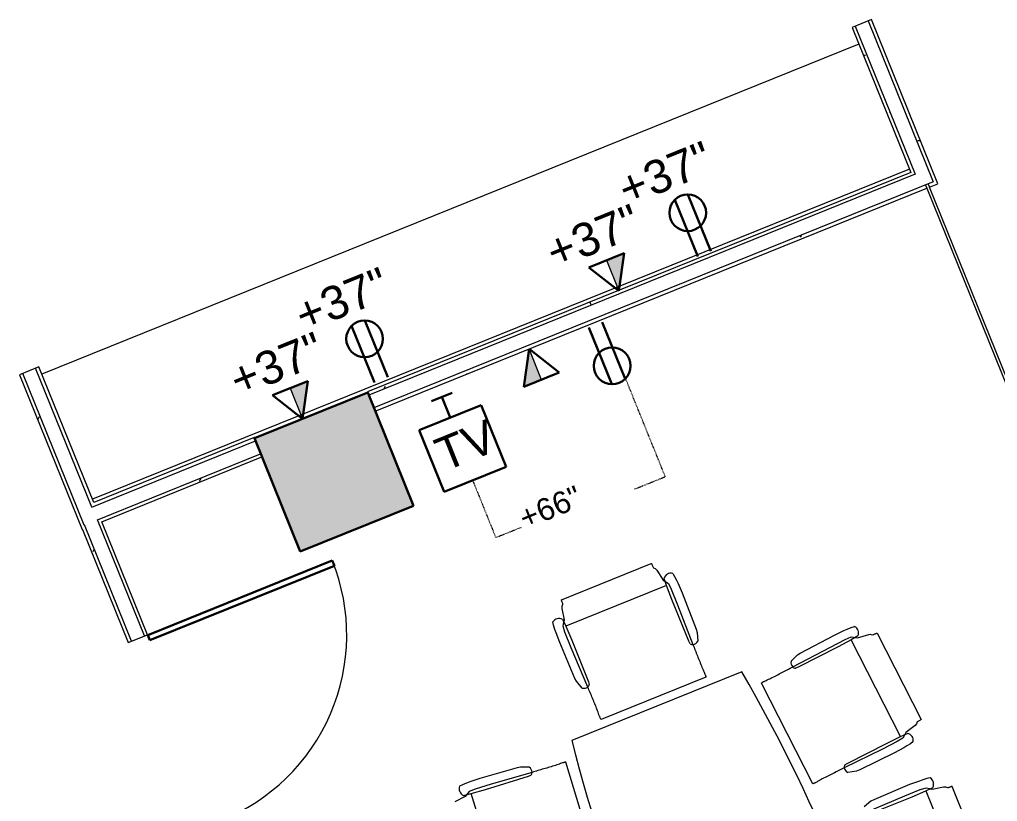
# Model space of a CAD drawing. Header units: inches. Extents: x -285 to 3116, y -17387 to -14851.
# Drawn here: x 1410.2 to 1586.2, y -15883.4 to -15742.7 of the extents above; entities that cross this region are included whole.
import ezdxf

# ---------------------------------------------------------------- set-up
doc = ezdxf.new("R2010")
doc.units = ezdxf.units.IN
doc.header["$MEASUREMENT"] = 0
doc.linetypes.add('Dash', pattern=[0.25, 0.125, -0.125])
doc.linetypes.add('Dash 1_16_', pattern=[0.125, 0.0625, -0.0625])
for name, color, linetype, lineweight in [('A-Anno-Note', 90, 'Continuous', 60), ('A-DETL', 90, 'Continuous', 9), ('A-DOOR', 31, 'Continuous', 18), ('A-WALL', 113, 'Continuous', 18), ('A-WALL-PATT', 111, 'Continuous', 18), ('G-ANNO-TEXT', 231, 'Continuous', 9), ('I-FURN', 30, 'Continuous', 9), ('I-FURN-PNLS', 30, 'Dash', 9), ('I-WALL', 2, 'Continuous', 18), ('Q-CASE', 31, 'Continuous', 18), ('S-COLS', 52, 'Continuous', 18)]:
    doc.layers.add(name, color=color, linetype=linetype, lineweight=lineweight)
doc.styles.add('Swis721 Lt BT', font='swissl.ttf', dxfattribs={"height": 6})
doc.styles.add('Swis721 Lt BT_1', font='swissl.ttf', dxfattribs={"height": 4})
pattern_1 = [(0, (0, 0), (20.48, 5.12), [0.845, -14.515, 0.845, -14.515, -81.92]), (0, (0, 0), (20.48, 5.12), [-30.72, 0.845, -29.875, 0.845, -14.515, -35.84]), (0, (0, 0), (20.48, 5.12), [-76.8, 0.845, -9.395, 0.845, -24.755]), (120, (7.68, 2.56), (-14.67405, 15.1762003), [0.845, -14.515, 0.845, -14.515, -81.92]), (120, (7.68, 2.56), (-14.67405, 15.1762003), [-30.72, 0.845, -29.875, 0.845, -14.515, -35.84]), (120, (7.68, 2.56), (-14.67405, 15.1762003), [-76.8, 0.845, -9.395, 0.845, -24.755]), (240, (10.24, 12.8), (-5.80595, -20.2962003), [0.845, -14.515, 0.845, -14.515, -81.92]), (240, (10.24, 12.8), (-5.80595, -20.2962003), [-30.72, 0.845, -29.875, 0.845, -14.515, -35.84]), (240, (10.24, 12.8), (-5.80595, -20.2962003), [-76.8, 0.845, -9.395, 0.845, -24.755])]

# ---------------------------------------------------------------- blocks, each defined once
blk = doc.blocks.new('Concrete-Rectangular-Column - 1_10_-4868861-FIRST FLOOR POWER _ SIGNAL')
at = {"layer": 'S-COLS', "lineweight": 9}
blk.add_hatch(color=7, dxfattribs=at).paths.add_polyline_path([(-11, -11), (11, -11), (11, 11), (-11, 11)], flags=0)
at = {"layer": 'S-COLS', "color": 8, "lineweight": 30}
for p, q in [((11, 11), (-11, 11)), ((-11, 11), (-11, -11)), ((11, -11), (11, 11)), ((-11, -11), (11, -11))]:
    blk.add_line(p, q, dxfattribs=at)
blk = doc.blocks.new('F - CONF TABLE _CURVED -8 CHAIRS_ - F - CONF TABLE _CURVED -8 CHAIRS_-5165346-FIRST FLOOR POWER _ SIGNAL')
at = {"layer": 'I-FURN'}
for p, q in [((-39.32, 41.68), (-21.96, 43.2)), ((-21.83, 42.36), (-21.55, 42.12)), ((-9.14, 42.36), (-9.54, 40.3)), ((-8.99, 42.74), (-9.14, 42.36)), ((-8.74, 43), (-8.99, 42.74)), ((8.75, 43.85), (-8.68, 43.85)), ((-39.6, 40.4), (-39.53, 40.55)), ((-39.53, 40.55), (-39.3, 40.83)), ((-21.55, 42.12), (-21.37, 41.76)), ((-21.37, 41.76), (-20.79, 39.74)), ((-11.59, 40.74), (-11.7, 40.13)), ((-9.79, 40.3), (-9.81, 40.52)), ((-39.87, 38.07), (-39.65, 40.16)), ((-39.65, 40.16), (-39.6, 40.4)), ((-20.79, 39.74), (-20.53, 39.42)), ((-20.54, 39.76), (-20.54, 39.99)), ((-20.51, 38.59), (-20.54, 39.76)), ((-20.53, 39.42), (-20.08, 38.87)), ((-20.08, 38.87), (-19.88, 37.71)), ((-18.79, 40.36), (-18.63, 39.76)), ((-18.63, 39.76), (-18.49, 39)), ((-18.49, 39), (-18.4, 38.36)), ((-11.8, 38.72), (-11.85, 36.86)), ((-11.77, 39.36), (-11.8, 38.72)), ((-11.7, 40.13), (-11.77, 39.36)), ((-10.18, 39.37), (-10.28, 38.2)), ((-9.77, 39.96), (-10.18, 39.37)), ((-9.73, 39.13), (-9.79, 40.3)), ((-9.54, 40.3), (-9.77, 39.96)), ((-9.68, 36.45), (-9.73, 39.13)), ((-9.73, 39.13), (9.79, 39.13)), ((-42.01, 37.72), (-41.95, 38.33)), ((-42.01, 36.94), (-42.01, 37.72)), ((-40.42, 37.09), (-40.07, 37.71)), ((-40.42, 35.91), (-40.42, 37.09)), ((-40.16, 38.27), (-40.12, 38.05)), ((-40.12, 38.05), (-39.95, 36.89)), ((-40.07, 37.71), (-39.87, 38.07)), ((-20.51, 38.59), (-39.95, 36.89)), ((-20.31, 35.92), (-20.51, 38.59)), ((-19.88, 37.71), (-19.61, 34.72)), ((-18.4, 38.36), (-18.19, 36.51)), ((-10.28, 38.2), (-10.28, 35.2)), ((-41.98, 36.3), (-42.01, 36.94)), ((-41.87, 34.44), (-41.98, 36.3)), ((-40.16, 32.92), (-40.42, 35.91)), ((-39.95, 36.89), (-39.68, 34.22)), ((-19.61, 27.86), (-20.31, 35.92)), ((-18.19, 36.51), (-17.68, 29.53)), ((-11.85, 36.86), (-11.75, 29.86)), ((-10.28, 35.2), (-10.17, 27.54)), ((-9.68, 28.36), (-9.68, 36.45)), ((-41.16, 27.47), (-41.87, 34.44)), ((-39.68, 34.22), (-38.97, 26.17)), ((-19.61, 34.72), (-19.05, 27.08)), ((-39.38, 25.3), (-40.16, 32.92)), ((-17.69, 28.93), (-18.05, 27.39)), ((-17.68, 29.53), (-17.69, 28.93)), ((-11.75, 29.86), (-11.69, 29.27)), ((-11.69, 29.27), (-11.2, 27.76)), ((-41.05, 26.89), (-41.16, 27.47)), ((-40.43, 25.43), (-41.05, 26.89)), ((-19.51, 27.37), (-19.61, 27.86)), ((-38.97, 26.17), (-38.98, 25.67)), ((-18.54, 20.77), (-38.8, 19)), ((-63.06, 11.59), (-62.45, 11.7)), ((-62.45, 11.7), (-61.68, 11.77)), ((-61.68, 11.77), (-61.03, 11.8)), ((-61.03, 11.8), (-59.17, 11.85)), ((-59.17, 11.85), (-52.17, 11.75)), ((-52.17, 11.75), (-51.58, 11.69)), ((-51.58, 11.69), (-50.08, 11.2)), ((-65.32, 8.74), (-65.06, 8.99)), ((-65.06, 8.99), (-64.68, 9.14)), ((-64.68, 9.14), (-62.61, 9.54)), ((-62.61, 9.79), (-62.84, 9.81)), ((-61.45, 9.73), (-62.61, 9.79)), ((-62.61, 9.54), (-62.28, 9.77)), ((-62.28, 9.77), (-61.68, 10.18)), ((-61.68, 10.18), (-60.52, 10.28)), ((-58.77, 9.68), (-61.45, 9.73)), ((-61.45, 9.73), (-61.45, -9.79)), ((-60.52, 10.28), (-57.52, 10.28)), ((-50.68, 9.68), (-58.77, 9.68)), ((-57.52, 10.28), (-49.85, 10.17)), ((-50.18, 9.74), (-50.68, 9.68)), ((-43.53, 10.14), (-43.53, -10.2)), ((-66.16, -8.75), (-66.16, 8.68)), ((-65.06, -9.06), (-65.32, -8.8)), ((-64.92, -9.13), (-65.06, -9.06)), ((-64.68, -9.21), (-64.92, -9.13)), ((-62.61, -9.61), (-64.68, -9.21)), ((-62.84, -9.88), (-62.61, -9.86)), ((-62.28, -9.84), (-62.61, -9.61)), ((-62.61, -9.86), (-61.45, -9.79)), ((-61.68, -10.24), (-62.28, -9.84)), ((-60.52, -10.35), (-61.68, -10.24)), ((-61.45, -9.79), (-58.77, -9.75)), ((-57.52, -10.35), (-60.52, -10.35)), ((-58.77, -9.75), (-50.68, -9.75)), ((-49.85, -10.24), (-57.52, -10.35)), ((-50.68, -9.75), (-50.18, -9.81)), ((-62.45, -11.77), (-63.06, -11.66)), ((-61.68, -11.84), (-62.45, -11.77)), ((-61.03, -11.87), (-61.68, -11.84)), ((-59.17, -11.92), (-61.03, -11.87)), ((-52.17, -11.82), (-59.17, -11.92)), ((-51.58, -11.76), (-52.17, -11.82)), ((-50.08, -11.27), (-51.58, -11.76)), ((-18.54, -20.77), (-38.8, -19)), ((-40.43, -25.43), (-41.05, -26.89)), ((-39.38, -25.3), (-40.16, -32.92)), ((-39.68, -34.22), (-38.97, -26.17)), ((-38.97, -26.17), (-38.98, -25.67)), ((-41.16, -27.47), (-41.87, -34.44)), ((-41.05, -26.89), (-41.16, -27.47)), ((-40.16, -32.92), (-40.42, -35.91)), ((-41.87, -34.44), (-41.98, -36.3)), ((-39.95, -36.89), (-39.68, -34.22)), ((-41.98, -36.3), (-42.01, -36.94)), ((-42.01, -36.94), (-42.01, -37.72)), ((-40.42, -35.91), (-40.42, -37.09)), ((-40.12, -38.05), (-39.95, -36.89)), ((-20.51, -38.59), (-39.95, -36.89)), ((-42.01, -37.72), (-41.95, -38.33)), ((-40.42, -37.09), (-40.07, -37.71)), ((-40.16, -38.27), (-40.12, -38.05)), ((-40.07, -37.71), (-39.87, -38.07)), ((-39.87, -38.07), (-39.65, -40.16))]:
    blk.add_line(p, q, dxfattribs=at)
for centre, radius, start, end in [((-19.46, 39.23), 1.32, 59.065, 144.935), ((-10.82, 39.68), 1.32, 40.065, 125.935), ((-41.09, 37.34), 1.32, 45.065, 130.935), ((-18.89, 27.84), 0.781, 217.3218, 258.1534), ((-18.84, 28.18), 1.12, 258.9109, 315.257), ((-39.79, 26.34), 1.12, 234.743, 291.0891), ((-39.68, 26.03), 0.781, 291.8466, 332.6782), ((-61.99, 10.82), 1.32, 144.065, 229.935), ((-50.93, 10.48), 1.12, 343.9109, 40.257), ((-50.6, 10.4), 0.781, 302.3218, 343.1534), ((-61.99, -10.89), 1.32, 130.065, 215.935), ((-50.6, -10.47), 0.781, 16.8466, 57.6782), ((-50.93, -10.55), 1.12, 319.743, 16.0891), ((-39.79, -26.34), 1.12, 68.9109, 125.257), ((-39.68, -26.03), 0.781, 27.3218, 68.1534), ((-41.09, -37.34), 1.32, 229.065, 314.935)]:
    blk.add_arc(centre, radius, start, end, dxfattribs=at)
for points, knots in [([(-21.96, 43.2), (-21.95, 43.19), (-21.95, 43.17), (-21.93, 43.13), (-21.92, 43.04), (-21.88, 42.82), (-21.85, 42.55), (-21.83, 42.36)], [-1, -1, -1, -1, -0.888889, -0.777778, -0.666667, -0.444444, 0, 0, 0, 0]), ([(-8.68, 43.85), (-8.68, 43.84), (-8.69, 43.82), (-8.7, 43.78), (-8.71, 43.71), (-8.71, 43.62), (-8.72, 43.52), (-8.73, 43.37), (-8.73, 43.19), (-8.74, 43.05), (-8.74, 43)], [0, 0, 0, 0, 0.111111, 0.222222, 0.333333, 0.444444, 0.555556, 0.666667, 0.888889, 1, 1, 1, 1]), ([(-39.3, 40.83), (-39.31, 40.88), (-39.32, 41.02), (-39.33, 41.2), (-39.33, 41.35), (-39.34, 41.45), (-39.34, 41.54), (-39.33, 41.61), (-39.33, 41.65), (-39.32, 41.67), (-39.32, 41.68)], [-1, -1, -1, -1, -0.888889, -0.666667, -0.555556, -0.444444, -0.333333, -0.222222, -0.111111, 0, 0, 0, 0]), ([(-18.57, 21.71), (-18.56, 21.6), (-18.54, 21.39), (-18.53, 21.16), (-18.52, 21.02), (-18.52, 20.93), (-18.52, 20.86), (-18.52, 20.81), (-18.53, 20.78), (-18.53, 20.77), (-18.54, 20.77)], [-1, -1, -1, -1, -0.727273, -0.545455, -0.454545, -0.363636, -0.272727, -0.181818, -0.090909, 0, 0, 0, 0]), ([(-38.8, 19), (-38.81, 19), (-38.83, 19.07), (-38.87, 19.37), (-38.91, 19.69), (-38.92, 19.85), (-38.92, 19.93)], [-1, -1, -1, -1, -0.727273, -0.363636, -0.181818, 0, 0, 0, 0]), ([(-44.47, 10.18), (-44.35, 10.18), (-44.14, 10.18), (-43.91, 10.18), (-43.77, 10.17), (-43.69, 10.17), (-43.62, 10.16), (-43.56, 10.15), (-43.53, 10.14), (-43.53, 10.14), (-43.53, 10.14)], [-1, -1, -1, -1, -0.727273, -0.545455, -0.454545, -0.363636, -0.272727, -0.181818, -0.090909, 0, 0, 0, 0]), ([(-66.16, 8.68), (-66.16, 8.68), (-66.14, 8.69), (-66.09, 8.7), (-66, 8.71), (-65.78, 8.73), (-65.51, 8.73), (-65.32, 8.74)], [-1, -1, -1, -1, -0.888889, -0.777778, -0.666667, -0.444444, 0, 0, 0, 0]), ([(-65.32, -8.8), (-65.37, -8.8), (-65.51, -8.8), (-65.69, -8.8), (-65.84, -8.79), (-65.94, -8.78), (-66.03, -8.78), (-66.09, -8.77), (-66.14, -8.76), (-66.16, -8.75), (-66.16, -8.75)], [-1, -1, -1, -1, -0.888889, -0.666667, -0.555556, -0.444444, -0.333333, -0.222222, -0.111111, 0, 0, 0, 0]), ([(-43.53, -10.2), (-43.53, -10.21), (-43.6, -10.23), (-43.9, -10.25), (-44.23, -10.25), (-44.39, -10.25), (-44.47, -10.25)], [-1, -1, -1, -1, -0.727273, -0.363636, -0.181818, 0, 0, 0, 0]), ([(-38.8, -19), (-38.8, -19), (-38.81, -19.01), (-38.82, -19.04), (-38.83, -19.09), (-38.84, -19.16), (-38.86, -19.24), (-38.87, -19.37), (-38.9, -19.61), (-38.92, -19.82), (-38.92, -19.93)], [0, 0, 0, 0, 0.090909, 0.181818, 0.272727, 0.363636, 0.454545, 0.545455, 0.727273, 1, 1, 1, 1])]:
    blk.add_open_spline(points, degree=3, knots=knots, dxfattribs=at)
for points in [[(-19.05, 27.08), (-19, 26.35), (-18.89, 24.89), (-18.77, 23.41), (-18.71, 22.67)], [(-38.96, 20.9), (-39.03, 21.64), (-39.17, 23.11), (-39.31, 24.57), (-39.38, 25.3)], [(-18.71, 22.67), (-18.68, 22.52), (-18.64, 22.2), (-18.6, 21.88), (-18.57, 21.71)], [(-38.92, 19.93), (-38.93, 20.1), (-38.94, 20.42), (-38.96, 20.74), (-38.96, 20.9)], [(-49.85, 10.17), (-49.12, 10.16), (-47.66, 10.15), (-46.18, 10.14), (-45.44, 10.13)], [(-45.44, 10.13), (-45.28, 10.14), (-44.96, 10.16), (-44.63, 10.17), (-44.47, 10.18)], [(-45.44, -10.2), (-46.18, -10.2), (-47.66, -10.21), (-49.12, -10.23), (-49.85, -10.24)], [(-44.47, -10.25), (-44.63, -10.24), (-44.96, -10.23), (-45.28, -10.21), (-45.44, -10.2)], [(-38.96, -20.9), (-39.03, -21.64), (-39.17, -23.11), (-39.31, -24.57), (-39.38, -25.3)], [(-38.92, -19.93), (-38.93, -20.1), (-38.94, -20.42), (-38.96, -20.74), (-38.96, -20.9)]]:
    blk.add_open_spline(points, degree=3, dxfattribs=at)
at = {"layer": 'I-FURN-PNLS', "linetype": 'Continuous'}
blk.add_line((-42, 16.5), (-42, -16.5), dxfattribs=at)
for centre, start, end in [((0, -288.75), 82.1657, 97.8343), ((0, 288.75), 262.1657, 277.8343)]:
    blk.add_arc(centre, 308.13, start, end, dxfattribs=at)
blk = doc.blocks.new('C-Counter Top - ADJ HEIGHT-5165025-FIRST FLOOR POWER _ SIGNAL')
at = {"layer": 'Q-CASE', "lineweight": 9}
for p, q in [((-47.14, -0.75), (111.4, -0.75)), ((-47.13, -25), (111.41, -25))]:
    blk.add_line(p, q, dxfattribs=at)
blk = doc.blocks.new('Single Glass Door - 36_ x 96_-5206687-FIRST FLOOR POWER _ SIGNAL')
at = {"layer": 'A-DOOR', "lineweight": 30}
for p, q in [((16.90625, -1.875), (17.90625, -1.875)), ((16.90625, -37.6875), (16.90625, -1.875)), ((17.90625, -1.875), (17.90625, -37.6875)), ((17.90625, -37.6875), (16.90625, -37.6875))]:
    blk.add_line(p, q, dxfattribs=at)
at = {"layer": 'A-DOOR', "lineweight": 9}
blk.add_arc((17.90625, -1.875), 35.8125, 179.5, 270, dxfattribs=at)

msp = doc.modelspace()

# ---------------------------------------------------------------- hatches: boundary and pattern name
at = {"layer": 'A-Anno-Note', "lineweight": 9}
for points in [[(1518.07, -15791.52), (1519.02, -15784.71), (1515.84, -15786)], [(1500.94, -15808.77), (1504.13, -15807.48), (1501.89, -15801.96)], [(1461.13, -15814.52), (1462.08, -15807.72), (1458.9, -15809)]]:
    msp.add_hatch(color=256, dxfattribs=at).paths.add_polyline_path(points, flags=0)
at = {"layer": 'A-WALL-PATT', "lineweight": 9}
h = msp.add_hatch(dxfattribs=at)
h.set_pattern_fill('FP_1', color=256, style=0, pattern_type=2)
h.set_pattern_definition(pattern_1)
h.paths.add_polyline_path([(1574.63, -15771.9), (1575.21, -15771.67), (1563.49, -15742.69), (1562.91, -15742.92), (1574.53, -15771.67)], flags=0)
h = msp.add_hatch(dxfattribs=at)
h.set_pattern_fill('FP_1', color=256, style=0, pattern_type=2)
h.set_pattern_definition(pattern_1)
h.paths.add_polyline_path([(1570.56, -15770.18), (1571.14, -15769.94), (1560.59, -15743.86), (1560.01, -15744.1), (1570.33, -15769.6)], flags=0)
h = msp.add_hatch(dxfattribs=at)
h.set_pattern_fill('FP_1', color=256, style=0, pattern_type=2)
h.set_pattern_definition(pattern_1)
h.paths.add_polyline_path([(1473.05, -15810.25), (1571.37, -15770.52), (1571.14, -15769.94), (1472.82, -15809.67), (1473.05, -15810.24)], flags=0)
h = msp.add_hatch(dxfattribs=at)
h.set_pattern_fill('FP_1', color=256, style=0, pattern_type=2)
h.set_pattern_definition(pattern_1)
h.paths.add_polyline_path([(1474.22, -15813.14), (1573.47, -15773.05), (1573.24, -15772.47), (1473.99, -15812.56)], flags=0)
h.paths.add_polyline_path([(1573.94, -15772.86), (1575.44, -15772.25), (1575.21, -15771.67), (1573.7, -15772.28), (1573.78, -15772.47)], flags=0)
h = msp.add_hatch(dxfattribs=at)
h.set_pattern_fill('FP_1', color=256, style=0, pattern_type=2)
h.set_pattern_definition(pattern_1)
h.paths.add_polyline_path([(1421.49, -15834.46), (1422.06, -15834.2), (1410.79, -15806.35), (1410.22, -15806.58), (1421.48, -15834.44)], flags=0)
h = msp.add_hatch(dxfattribs=at)
h.set_pattern_fill('FP_1', color=256, style=0, pattern_type=2)
h.set_pattern_definition(pattern_1)
h.paths.add_polyline_path([(1424.45, -15833.27), (1453.82, -15821.38), (1453.59, -15820.81), (1424.23, -15832.71)], flags=0)
h = msp.add_hatch(dxfattribs=at)
h.set_pattern_fill('FP_1', color=256, style=0, pattern_type=2)
h.set_pattern_definition(pattern_1)
h.paths.add_polyline_path([(1476.46, -15970.34), (1477.04, -15970.11), (1443.83, -15887.91), (1443.26, -15888.14), (1476.38, -15970.14)], flags=0)
h.paths.add_polyline_path([(1429.77, -15854.76), (1430.35, -15854.53), (1422.14, -15834.2), (1421.56, -15834.44), (1429.68, -15854.53)], flags=0)

# ---------------------------------------------------------------- linework, layer by layer
at = {"layer": 'A-Anno-Note', "lineweight": 30}
for p, q in [((1534.61, -15784.37), (1530.48, -15774.15)), ((1532.24, -15785.32), (1528.11, -15775.11)), ((1512.65, -15787.29), (1519.02, -15784.71)), ((1518.07, -15791.52), (1519.02, -15784.71)), ((1518.07, -15791.52), (1512.65, -15787.29)), ((1476.47, -15807.05), (1472.34, -15796.83)), ((1515.04, -15797.12), (1519.17, -15807.34)), ((1474.1, -15808), (1469.97, -15797.79)), ((1512.67, -15798.08), (1516.8, -15808.29)), ((1501.89, -15801.96), (1500.94, -15808.77)), ((1501.89, -15801.96), (1507.31, -15806.2)), ((1507.31, -15806.2), (1500.94, -15808.77)), ((1455.71, -15810.29), (1462.08, -15807.72)), ((1461.13, -15814.52), (1462.08, -15807.72)), ((1461.13, -15814.52), (1455.71, -15810.29)), ((1484.35, -15811.34), (1488.06, -15809.84)), ((1486.21, -15810.59), (1487.7, -15814.3)), ((1493.27, -15812.05), (1482.14, -15816.55)), ((1497.76, -15823.18), (1493.27, -15812.05)), ((1482.14, -15816.55), (1486.64, -15827.68)), ((1486.64, -15827.68), (1497.76, -15823.18))]:
    msp.add_line(p, q, dxfattribs=at)
at = {"layer": 'A-Anno-Note', "lineweight": 9}
for p, q in [((1519.02, -15784.71), (1515.84, -15786)), ((1518.07, -15791.52), (1519.02, -15784.71)), ((1515.84, -15786), (1518.07, -15791.52)), ((1501.89, -15801.96), (1500.94, -15808.77)), ((1504.13, -15807.48), (1501.89, -15801.96)), ((1462.08, -15807.72), (1458.9, -15809)), ((1461.13, -15814.52), (1462.08, -15807.72)), ((1500.94, -15808.77), (1504.13, -15807.48)), ((1458.9, -15809), (1461.13, -15814.52))]:
    msp.add_line(p, q, dxfattribs=at)
at = {"layer": 'A-Anno-Note', "lineweight": 30}
for centre in [(1530.44, -15777.45), (1472.3, -15800.13), (1516.85, -15804.99)]:
    msp.add_circle(centre, 3.3, dxfattribs=at)
at = {"layer": 'A-DETL', "linetype": 'Dash 1_16_', "lineweight": 18}
for p, q in [((1526.41, -15824.93), (1518.86, -15806.27)), ((1520.85, -15827.18), (1526.41, -15824.93)), ((1491.78, -15825.68), (1495.9, -15835.88)), ((1495.9, -15835.88), (1500.54, -15834.01))]:
    msp.add_line(p, q, dxfattribs=at)
at = {"layer": 'A-WALL'}
for p, q in [((1562.91, -15742.92), (1574.63, -15771.9)), ((1560.59, -15743.86), (1571.37, -15770.52)), ((1571.37, -15770.52), (1473.05, -15810.25)), ((1574.63, -15771.9), (1473.99, -15812.56)), ((1573.24, -15772.47), (1573.47, -15773.05)), ((1573.7, -15772.28), (1573.94, -15772.86)), ((1423.22, -15830.39), (1413.11, -15805.41)), ((1421.84, -15833.65), (1410.79, -15806.35)), ((1423.22, -15830.39), (1452.65, -15818.49)), ((1424.22, -15832.69), (1453.59, -15820.81)), ((1432.67, -15853.59), (1424.22, -15832.69)), ((1430.35, -15854.53), (1421.9, -15833.62)), ((1422.14, -15834.2), (1422.07, -15834.23))]:
    msp.add_line(p, q, dxfattribs=at)
at = {"layer": 'I-WALL'}
for p, q in [((1563.49, -15742.69), (1560.01, -15744.1)), ((1575.44, -15772.25), (1563.49, -15742.69)), ((1560.01, -15744.1), (1570.56, -15770.18)), ((1570.56, -15770.18), (1472.82, -15809.67)), ((1573.94, -15772.86), (1575.44, -15772.25)), ((1640.16, -15936.78), (1573.94, -15772.86)), ((1474.22, -15813.14), (1573.47, -15773.05)), ((1573.47, -15773.05), (1639.7, -15936.97)), ((1413.69, -15805.18), (1410.22, -15806.58)), ((1423.56, -15829.58), (1413.69, -15805.18)), ((1410.22, -15806.58), (1421.49, -15834.46)), ((1472.82, -15809.67), (1472.86, -15809.78)), ((1452.42, -15817.91), (1423.56, -15829.58)), ((1452.46, -15818.02), (1452.42, -15817.91)), ((1425.03, -15833.03), (1453.82, -15821.38)), ((1421.49, -15834.46), (1421.56, -15834.44)), ((1421.56, -15834.44), (1429.77, -15854.76)), ((1433.25, -15853.36), (1425.03, -15833.03)), ((1429.77, -15854.76), (1433.25, -15853.36))]:
    msp.add_line(p, q, dxfattribs=at)

# ---------------------------------------------------------------- block references
at = {"layer": 'A-DOOR', "rotation": 111.9986077540806}
msp.add_blockref('Single Glass Door - 36_ x 96_-5206687-FIRST FLOOR POWER _ SIGNAL', (1438.25, -15870.75), dxfattribs=at)
at = {"layer": 'I-FURN', "rotation": 292.0254026430686}
msp.add_blockref('F - CONF TABLE _CURVED -8 CHAIRS_ - F - CONF TABLE _CURVED -8 CHAIRS_-5165346-FIRST FLOOR POWER _ SIGNAL', (1540.65, -15905.15), dxfattribs=at)
at = {"layer": 'Q-CASE', "lineweight": 9, "rotation": 201.9992930334178}
msp.add_blockref('C-Counter Top - ADJ HEIGHT-5165025-FIRST FLOOR POWER _ SIGNAL', (1526.9, -15787.95), dxfattribs=at)
at = {"layer": 'S-COLS', "lineweight": 9, "rotation": 111.999293033417}
msp.add_blockref('Concrete-Rectangular-Column - 1_10_-4868861-FIRST FLOOR POWER _ SIGNAL', (1466.79, -15824.1), dxfattribs=at)

# ---------------------------------------------------------------- texts
at = {"layer": 'A-Anno-Note', "lineweight": 9, "char_height": 6, "attachment_point": 1, "rotation": 21.9993, "style": 'Swis721 Lt BT'}
for s, insert, width in [('+37"', (1517.25, -15770.81), 22.22), ('+37"', (1504.3, -15782.13), 22.22), ('+37"', (1459.11, -15793.49), 22.22), ('+37"', (1447.36, -15805.14), 22.22), ('TV', (1484.38, -15818.5), 11.312)]:
    msp.add_mtext(s, dxfattribs=dict(at, insert=insert, width=width))
at = {"layer": 'G-ANNO-TEXT', "color": 7, "insert": (1499.63, -15830.78), "char_height": 4, "width": 15.352, "attachment_point": 1, "rotation": 22.5191, "style": 'Swis721 Lt BT_1'}
msp.add_mtext('+66"', dxfattribs=at)

doc.saveas('drawing.dxf')
